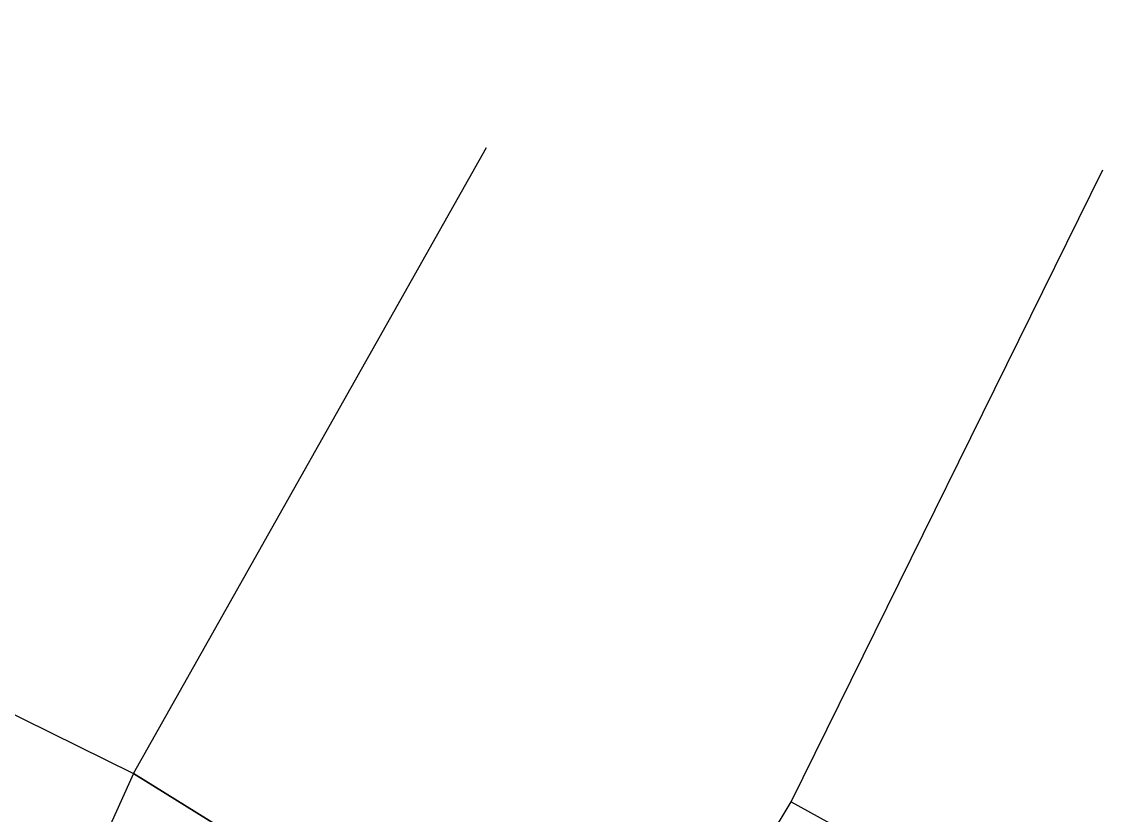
# Model space of a CAD drawing. Header units: metres. Extents: x 5050628 to 5051714, y 2427166 to 2427740.
# Drawn here: x 5051154.61 to 5051172.47, y 2427354 to 2427366.89 of the extents above; entities that cross this region are included whole.
import ezdxf

# ---------------------------------------------------------------- set-up
doc = ezdxf.new("R2010")
doc.units = ezdxf.units.M
doc.layers.add('LEVANTAMIENTO', color=253, linetype='Continuous', true_color=0xbebebe)
doc.layers.add('ORTOFOTO', color=7, linetype='Continuous')
picture_1 = doc.add_image_def('image1.jpg', size_in_pixel=(6889, 5778))

msp = doc.modelspace()

# ---------------------------------------------------------------- linework, layer by layer
at = {"layer": 'LEVANTAMIENTO'}
for points in [[(5051107.919, 2427388.904), (5051107.056, 2427379.442), (5051113.284, 2427376.482), (5051120.605, 2427373.474), (5051129.926, 2427370.156), (5051136.834, 2427365.574), (5051143.025, 2427361.401), (5051145.415, 2427360.142), (5051145.589, 2427360.023), (5051156.422, 2427354.68), (5051159.15, 2427352.983), (5051164.852, 2427350.465), (5051167.109, 2427354.221), (5051176.548, 2427349.012), (5051182.86, 2427361.011), (5051193.728, 2427382.187)], [(5051156.422, 2427354.68), (5051162.158, 2427364.852)], [(5051167.109, 2427354.221), (5051172.175, 2427364.487)], [(5051156.422, 2427354.68), (5051155.994, 2427353.729), (5051158.883, 2427352.075), (5051159.15, 2427352.983), (5051156.422, 2427354.68)]]:
    msp.add_lwpolyline(points, dxfattribs=at)

# ---------------------------------------------------------------- pictures from other files: only their frames are drawn
at = {"layer": 'ORTOFOTO'}
image = msp.add_image(picture_1, insert=(5050758.889, 2427166.467), size_in_units=(683.85, 573.565), dxfattribs=at)
image.dxf.flags = 11

doc.saveas('drawing.dxf')
